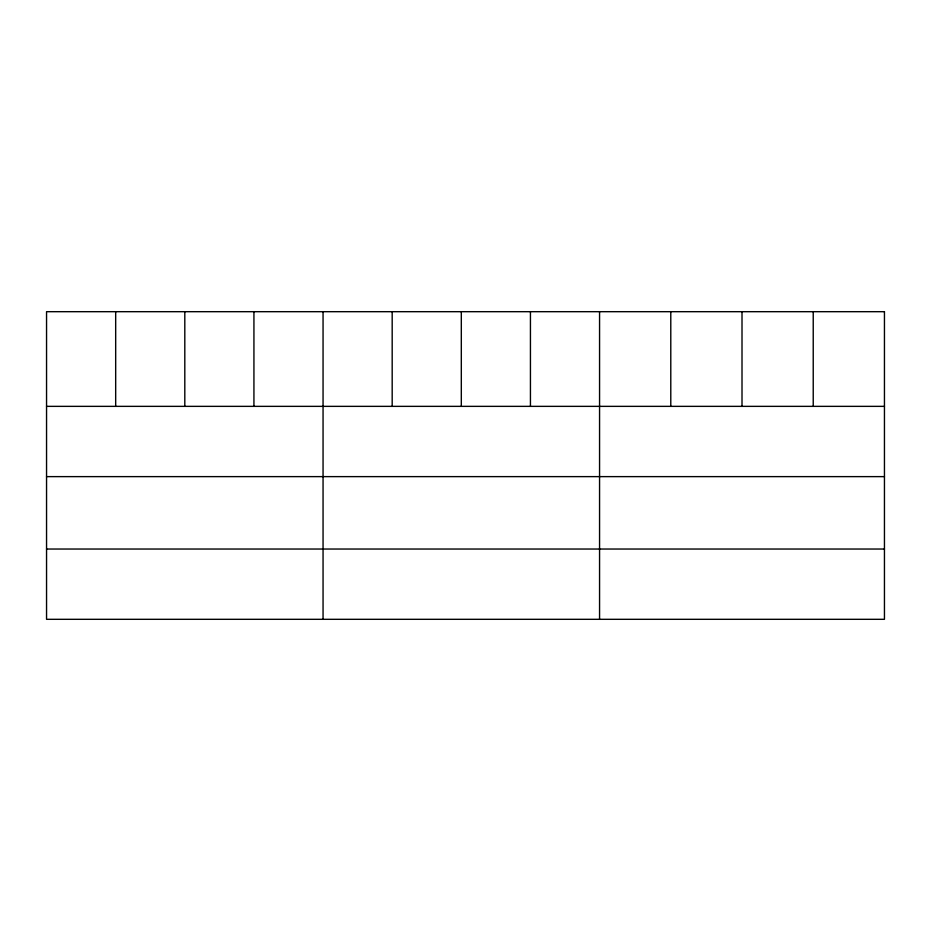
<?xml version="1.0" encoding="UTF-8"?>
<svg xmlns="http://www.w3.org/2000/svg" width="931" height="931" viewBox="0 0 931 931"><rect width="100%" height="100%" fill="white"/><g stroke="black" fill="none" stroke-linecap="round" stroke-linejoin="round"><path stroke-width="1.4" d="M46.55 406.358L884.45 406.358M46.55 476.625L884.45 476.625M46.55 549.034L884.45 549.034M813.228 311.687L813.228 406.358M742.007 311.687L742.007 406.358M670.785 311.687L670.785 406.358M599.564 311.687L599.564 619.313M530.437 311.687L530.437 406.358M461.31 311.687L461.31 406.358M392.184 311.687L392.184 406.358M323.057 311.687L323.057 619.313M253.93 311.687L253.93 406.358M184.804 311.687L184.804 406.358M115.677 311.687L115.677 406.358M884.45 311.687L46.55 311.687L46.55 619.313L884.45 619.313L884.45 311.687"/></g></svg>
